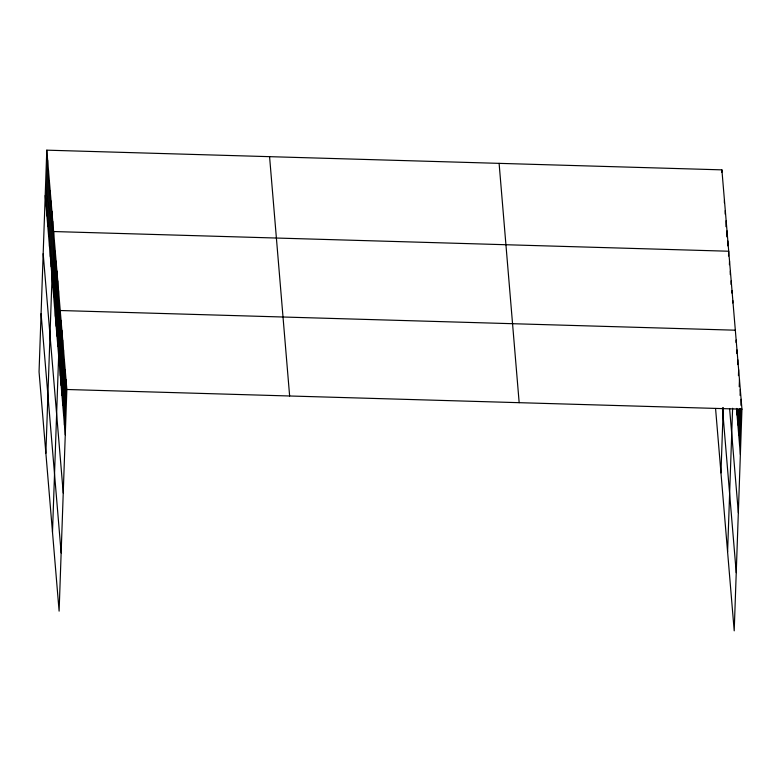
<?xml version="1.0" encoding="UTF-8"?>
<svg xmlns="http://www.w3.org/2000/svg" width="781" height="781" viewBox="0 0 781 781"><rect width="100%" height="100%" fill="white"/><g stroke="black" fill="none" stroke-linecap="round" stroke-linejoin="round"><path stroke-width="1.17" d="M46.792 150.167L39.05 371.824L59.112 611.142L66.854 389.494L46.792 150.167L721.888 169.858L741.95 409.176L734.208 630.833L715.562 408.463M46.059 205.676L47.641 160.339M46.909 215.849L48.5 170.512M47.768 226.021L49.349 180.684M48.617 236.194L50.199 190.857M49.467 246.366L51.058 201.029M50.326 256.539L51.907 211.202M51.175 266.712L52.757 221.365M45.874 453.195L53.616 231.537L728.712 251.228L728.536 255.992M52.854 286.754L54.436 241.417M53.684 296.624L55.266 251.287M54.514 306.494L56.095 261.157M55.344 316.364L56.925 271.027M56.164 326.233L57.755 280.896M56.993 336.113L58.575 290.776M57.823 345.983L59.405 300.646M52.493 532.164L60.235 310.516L735.331 330.197M59.483 365.723L61.064 320.386M60.303 375.602L61.884 330.256M61.133 385.472L62.714 340.135M61.963 395.342L63.544 350.005M62.792 405.212L64.374 359.875M63.612 415.082L65.204 369.745M64.442 424.962L66.024 379.625M721.8 172.24L721.888 169.858M724.358 202.757L724.446 200.366M725.168 214.121L725.295 210.538M725.939 226.675L726.145 220.711M726.789 236.848L727.004 230.883M727.687 245.83L727.853 241.056M720.97 472.876L723.255 407.497M729.405 264.671L729.532 261.098M730.235 274.551L730.362 270.968M731.065 284.421L731.192 280.838M731.934 293.1L732.022 290.708M732.763 302.969L732.842 300.587M727.589 551.855L732.607 408.268M736.073 342.459L736.161 340.077M736.864 353.52L736.981 349.947M737.645 364.59L737.811 359.816M737.059 415.023L737.264 409.059M738.435 375.651L738.641 369.686M737.879 424.903L738.426 409.39M739.216 386.722L739.47 379.556M738.709 434.773L739.627 408.522M740.085 395.401L740.29 389.436M739.539 444.643L740.788 408.853M740.915 405.271L741.12 399.306M66.854 389.494L741.95 409.176M736.503 408.443L740.368 454.513M729.6 408.492L738.338 512.697M722.435 407.916L736.239 572.649M499.108 163.356L519.17 402.684M269.572 156.669L289.634 395.987M45.21 195.514L65.272 434.832M43.18 253.698L63.241 493.016M41.081 313.64L61.143 552.958"/></g></svg>
